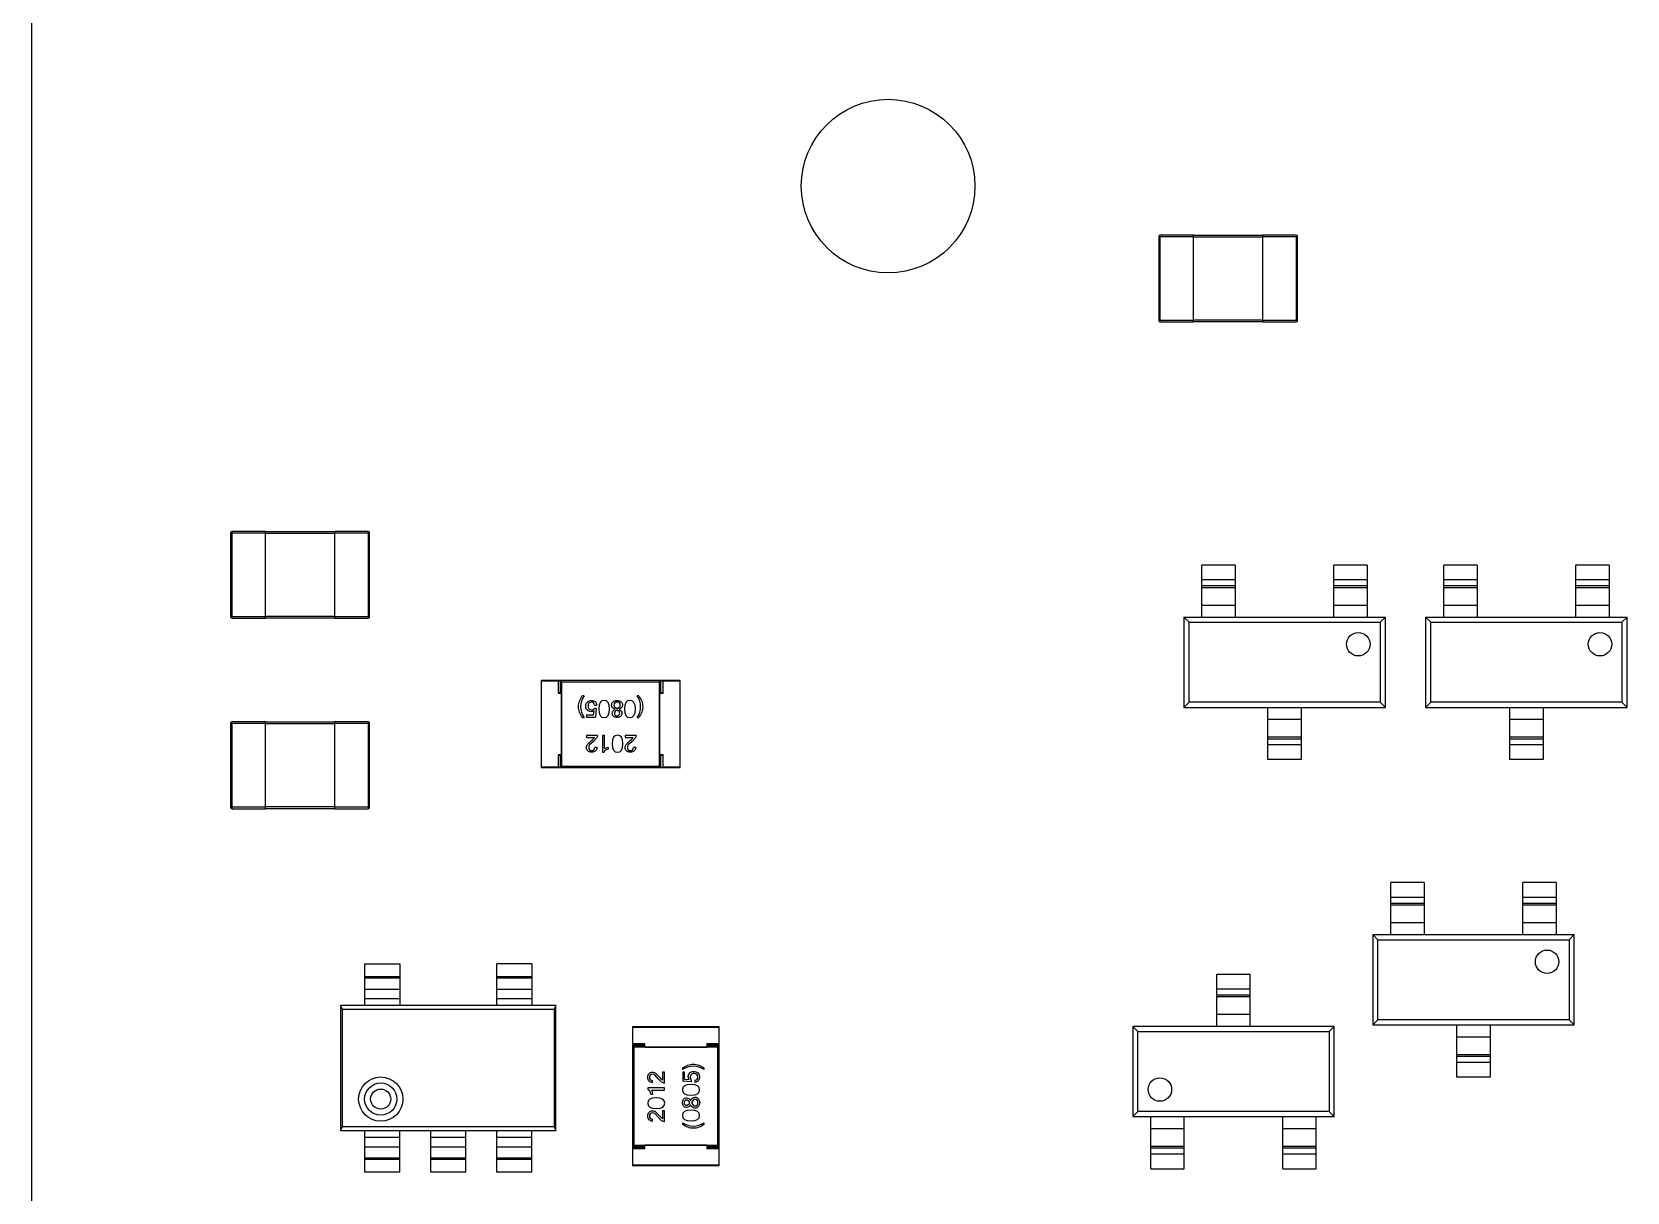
# Model space of a CAD drawing. Header units: inches. Extents: x 1.24 to 10.48, y 2 to 7.32.
# Drawn here: x 7.976 to 8.88, y 3.318 to 3.976 of the extents above; entities that cross this region are included whole.
import ezdxf

# ---------------------------------------------------------------- set-up
doc = ezdxf.new("R2010")
doc.units = ezdxf.units.IN
doc.header["$LTSCALE"] = 0.605
doc.header["$MEASUREMENT"] = 0
doc.layers.get('0').update_dxf_attribs({"linetype": 'CONTINUOUS'})

msp = doc.modelspace()

# ---------------------------------------------------------------- linework, layer by layer
at = {"color": 7, "linetype": 'Continuous'}
for p, q in [((7.97639, 2.19041), (7.97639, 7.31541)), ((8.6347, 3.86062), (8.61581, 3.86062)), ((8.6347, 3.81141), (8.6347, 3.86062)), ((8.69297, 3.86062), (8.67407, 3.86062)), ((8.67407, 3.81141), (8.67407, 3.86062)), ((8.61502, 3.85984), (8.61502, 3.8122)), ((8.67407, 3.86043), (8.6347, 3.86043)), ((8.69376, 3.8122), (8.69376, 3.85984)), ((8.61581, 3.81141), (8.6347, 3.81141)), ((8.6347, 3.81161), (8.67407, 3.81161)), ((8.67407, 3.81141), (8.69297, 3.81141)), ((8.08902, 3.69184), (8.08902, 3.6442)), ((8.1087, 3.69262), (8.08981, 3.69262)), ((8.1087, 3.64341), (8.1087, 3.69262)), ((8.14807, 3.69243), (8.1087, 3.69243)), ((8.14807, 3.64341), (8.14807, 3.69262)), ((8.16697, 3.69262), (8.14807, 3.69262)), ((8.16776, 3.6442), (8.16776, 3.69184)), ((8.65843, 3.67352), (8.63953, 3.67352)), ((8.63953, 3.644), (8.63953, 3.67352)), ((8.65843, 3.67352), (8.65843, 3.644)), ((8.73323, 3.67352), (8.71434, 3.67352)), ((8.71434, 3.644), (8.71434, 3.67352)), ((8.73323, 3.67352), (8.73323, 3.644)), ((8.79543, 3.67352), (8.77653, 3.67352)), ((8.77653, 3.644), (8.77653, 3.67352)), ((8.79543, 3.67352), (8.79543, 3.644)), ((8.87023, 3.67352), (8.85134, 3.67352)), ((8.85134, 3.644), (8.85134, 3.67352)), ((8.87023, 3.67352), (8.87023, 3.644)), ((8.1087, 3.64361), (8.14807, 3.64361)), ((8.6293, 3.644), (8.6322, 3.64109)), ((8.6293, 3.644), (8.74347, 3.644)), ((8.6293, 3.644), (8.6293, 3.59282)), ((8.74056, 3.64109), (8.74347, 3.644)), ((8.74347, 3.59282), (8.74347, 3.644)), ((8.7663, 3.644), (8.88047, 3.644)), ((8.7663, 3.644), (8.7692, 3.64109)), ((8.7663, 3.644), (8.7663, 3.59282)), ((8.87756, 3.64109), (8.88047, 3.644)), ((8.88047, 3.59282), (8.88047, 3.644)), ((8.08981, 3.64341), (8.1087, 3.64341)), ((8.14807, 3.64341), (8.16697, 3.64341)), ((8.6322, 3.64109), (8.74056, 3.64109)), ((8.6322, 3.59572), (8.6322, 3.64109)), ((8.74056, 3.64109), (8.74056, 3.59572)), ((8.7692, 3.64109), (8.87756, 3.64109)), ((8.7692, 3.59572), (8.7692, 3.64109)), ((8.87756, 3.64109), (8.87756, 3.59572)), ((8.26501, 3.60782), (8.26501, 3.559)), ((8.34356, 3.60801), (8.26521, 3.60801)), ((8.27486, 3.60782), (8.27584, 3.60782)), ((8.27486, 3.60112), (8.27486, 3.60782)), ((8.27584, 3.60801), (8.27663, 3.60722)), ((8.27584, 3.60801), (8.27584, 3.60112)), ((8.33214, 3.60722), (8.33293, 3.60801)), ((8.33293, 3.60112), (8.33293, 3.60801)), ((8.33293, 3.60782), (8.33391, 3.60782)), ((8.33391, 3.60782), (8.33391, 3.60112)), ((8.34375, 3.559), (8.34375, 3.60782)), ((8.27486, 3.60112), (8.27466, 3.60093)), ((8.27645, 3.60112), (8.27486, 3.60112)), ((8.2766, 3.56589), (8.2766, 3.60093)), ((8.33214, 3.60722), (8.27663, 3.60722)), ((8.27663, 3.60722), (8.27663, 3.55959)), ((8.28931, 3.5994), (8.28848, 3.5994)), ((8.32028, 3.5994), (8.31946, 3.5994)), ((8.33214, 3.55959), (8.33214, 3.60722)), ((8.33217, 3.60093), (8.33217, 3.56589)), ((8.33391, 3.60112), (8.33232, 3.60112)), ((8.33391, 3.60112), (8.33411, 3.60093)), ((8.29476, 3.58837), (8.29497, 3.59098)), ((8.2962, 3.59221), (8.29524, 3.59221)), ((8.29528, 3.59418), (8.29653, 3.59418)), ((8.2962, 3.59221), (8.2958, 3.58725)), ((8.30663, 3.59311), (8.30804, 3.59224)), ((8.30804, 3.59224), (8.30944, 3.59311)), ((8.6293, 3.59282), (8.6322, 3.59572)), ((8.6293, 3.59282), (8.74347, 3.59282)), ((8.74056, 3.59572), (8.6322, 3.59572)), ((8.67693, 3.56329), (8.67693, 3.59282)), ((8.69583, 3.59282), (8.69583, 3.56329)), ((8.74056, 3.59572), (8.74347, 3.59282)), ((8.7663, 3.59282), (8.7692, 3.59572)), ((8.7663, 3.59282), (8.88047, 3.59282)), ((8.87756, 3.59572), (8.7692, 3.59572)), ((8.81393, 3.56329), (8.81393, 3.59282)), ((8.83283, 3.59282), (8.83283, 3.56329)), ((8.87756, 3.59572), (8.88047, 3.59282)), ((8.08902, 3.58384), (8.08902, 3.5362)), ((8.1087, 3.58462), (8.08981, 3.58462)), ((8.1087, 3.53541), (8.1087, 3.58462)), ((8.14807, 3.58443), (8.1087, 3.58443)), ((8.16697, 3.58462), (8.14807, 3.58462)), ((8.14807, 3.53541), (8.14807, 3.58462)), ((8.16776, 3.5362), (8.16776, 3.58384)), ((8.28848, 3.58709), (8.28931, 3.58709)), ((8.29476, 3.58837), (8.29076, 3.58837)), ((8.29076, 3.58837), (8.29076, 3.58725)), ((8.29076, 3.58725), (8.2958, 3.58725)), ((8.31946, 3.58709), (8.32028, 3.58709)), ((8.29693, 3.57696), (8.29071, 3.57696)), ((8.29071, 3.57696), (8.29071, 3.57585)), ((8.29071, 3.57585), (8.29524, 3.57585)), ((8.2913, 3.57186), (8.29354, 3.57404)), ((8.29445, 3.5734), (8.2925, 3.57157)), ((8.2964, 3.57532), (8.29445, 3.5734)), ((8.30092, 3.57696), (8.29971, 3.57696)), ((8.29971, 3.57696), (8.29971, 3.56741)), ((8.30092, 3.56957), (8.30092, 3.57696)), ((8.31883, 3.57696), (8.31261, 3.57696)), ((8.31261, 3.57696), (8.31261, 3.57585)), ((8.31261, 3.57585), (8.31714, 3.57585)), ((8.3132, 3.57186), (8.31544, 3.57404)), ((8.31635, 3.5734), (8.3144, 3.57157)), ((8.3183, 3.57532), (8.31635, 3.5734)), ((8.27486, 3.56569), (8.27466, 3.56589)), ((8.27486, 3.56569), (8.27645, 3.56569)), ((8.27486, 3.559), (8.27486, 3.56569)), ((8.27584, 3.56569), (8.27584, 3.5588)), ((8.2967, 3.57012), (8.29546, 3.57012)), ((8.29971, 3.56741), (8.30064, 3.56741)), ((8.30318, 3.56911), (8.30318, 3.57006)), ((8.31861, 3.57012), (8.31736, 3.57012)), ((8.33232, 3.56569), (8.33391, 3.56569)), ((8.33293, 3.5588), (8.33293, 3.56569)), ((8.33391, 3.56569), (8.33411, 3.56589)), ((8.33391, 3.56569), (8.33391, 3.559)), ((8.69583, 3.56329), (8.67693, 3.56329)), ((8.83283, 3.56329), (8.81393, 3.56329)), ((8.26521, 3.5588), (8.34356, 3.5588)), ((8.27486, 3.559), (8.27584, 3.559)), ((8.27663, 3.55959), (8.27584, 3.5588)), ((8.27663, 3.55959), (8.33214, 3.55959)), ((8.33214, 3.55959), (8.33293, 3.5588)), ((8.33293, 3.559), (8.33391, 3.559)), ((8.08981, 3.53541), (8.1087, 3.53541)), ((8.1087, 3.53561), (8.14807, 3.53561)), ((8.14807, 3.53541), (8.16697, 3.53541)), ((8.76543, 3.49352), (8.74653, 3.49352)), ((8.74653, 3.464), (8.74653, 3.49352)), ((8.76543, 3.49352), (8.76543, 3.464)), ((8.84023, 3.49352), (8.82134, 3.49352)), ((8.82134, 3.464), (8.82134, 3.49352)), ((8.84023, 3.49352), (8.84023, 3.464)), ((8.7363, 3.464), (8.85047, 3.464)), ((8.7363, 3.464), (8.7392, 3.46109)), ((8.7363, 3.464), (8.7363, 3.41282)), ((8.84757, 3.46109), (8.85047, 3.464)), ((8.85047, 3.41282), (8.85047, 3.464)), ((8.7392, 3.46109), (8.84757, 3.46109)), ((8.7392, 3.41572), (8.7392, 3.46109)), ((8.84757, 3.46109), (8.84757, 3.41572)), ((8.16514, 3.44741), (8.18483, 3.44741)), ((8.16514, 3.42379), (8.16514, 3.44741)), ((8.18483, 3.44741), (8.18483, 3.42379)), ((8.25963, 3.44741), (8.23995, 3.44741)), ((8.23995, 3.42379), (8.23995, 3.44741)), ((8.25963, 3.44741), (8.25963, 3.42379)), ((8.64794, 3.44153), (8.66684, 3.44153)), ((8.64794, 3.412), (8.64794, 3.44153)), ((8.66684, 3.412), (8.66684, 3.44153)), ((8.18483, 3.43298), (8.16514, 3.43298)), ((8.25963, 3.43298), (8.23995, 3.43298)), ((8.1524, 3.4217), (8.15136, 3.42379)), ((8.27341, 3.42379), (8.15136, 3.42379)), ((8.15136, 3.42379), (8.15136, 3.35292)), ((8.1524, 3.4217), (8.27238, 3.4217)), ((8.1524, 3.355), (8.1524, 3.4217)), ((8.27341, 3.42379), (8.27238, 3.4217)), ((8.27238, 3.4217), (8.27238, 3.355)), ((8.27341, 3.35292), (8.27341, 3.42379)), ((8.31678, 3.41158), (8.31678, 3.33324)), ((8.36579, 3.41178), (8.31697, 3.41178)), ((8.36599, 3.33324), (8.36599, 3.41158)), ((8.71448, 3.412), (8.6003, 3.412)), ((8.60321, 3.4091), (8.6003, 3.412)), ((8.6003, 3.412), (8.6003, 3.36082)), ((8.60321, 3.4091), (8.71157, 3.4091)), ((8.60321, 3.36373), (8.60321, 3.4091)), ((8.71448, 3.412), (8.71157, 3.4091)), ((8.71157, 3.4091), (8.71157, 3.36373)), ((8.71448, 3.36082), (8.71448, 3.412)), ((8.7363, 3.41282), (8.7392, 3.41572)), ((8.7363, 3.41282), (8.85047, 3.41282)), ((8.84757, 3.41572), (8.7392, 3.41572)), ((8.78394, 3.38329), (8.78394, 3.41282)), ((8.80283, 3.41282), (8.80283, 3.38329)), ((8.84757, 3.41572), (8.85047, 3.41282)), ((8.31756, 3.40017), (8.31678, 3.40095)), ((8.32367, 3.40095), (8.31678, 3.40095)), ((8.31697, 3.40194), (8.32367, 3.40194)), ((8.31697, 3.40194), (8.31697, 3.40095)), ((8.3652, 3.40017), (8.31756, 3.40017)), ((8.31756, 3.40017), (8.31756, 3.34465)), ((8.32367, 3.40194), (8.32386, 3.40213)), ((8.32367, 3.40194), (8.32367, 3.40035)), ((8.32386, 3.4002), (8.3589, 3.4002)), ((8.3591, 3.40194), (8.3589, 3.40213)), ((8.3591, 3.40194), (8.36579, 3.40194)), ((8.3591, 3.40035), (8.3591, 3.40194)), ((8.36599, 3.40095), (8.3591, 3.40095)), ((8.36599, 3.40095), (8.3652, 3.40017)), ((8.3652, 3.34465), (8.3652, 3.40017)), ((8.36579, 3.40194), (8.36579, 3.40095)), ((8.3281, 3.38009), (8.3281, 3.38134)), ((8.33137, 3.38235), (8.32955, 3.38429)), ((8.32984, 3.3855), (8.33202, 3.38326)), ((8.3333, 3.3804), (8.33137, 3.38235)), ((8.33494, 3.38609), (8.33383, 3.38609)), ((8.33383, 3.38609), (8.33383, 3.38155)), ((8.33494, 3.37986), (8.33494, 3.38609)), ((8.34507, 3.38831), (8.34507, 3.38749)), ((8.34634, 3.38604), (8.34523, 3.38604)), ((8.34523, 3.38604), (8.34523, 3.381)), ((8.34634, 3.38203), (8.34634, 3.38604)), ((8.34634, 3.38203), (8.34895, 3.38183)), ((8.35019, 3.3806), (8.35019, 3.38155)), ((8.35216, 3.38151), (8.35216, 3.38026)), ((8.35738, 3.38749), (8.35738, 3.38831)), ((8.80283, 3.38329), (8.78394, 3.38329)), ((8.33494, 3.37708), (8.32539, 3.37708)), ((8.32539, 3.37708), (8.32539, 3.37615)), ((8.32709, 3.37362), (8.32804, 3.37362)), ((8.32755, 3.37588), (8.33494, 3.37588)), ((8.33494, 3.37588), (8.33494, 3.37708)), ((8.35019, 3.3806), (8.34523, 3.381)), ((8.32984, 3.3636), (8.33202, 3.36136)), ((8.33494, 3.36419), (8.33383, 3.36419)), ((8.33383, 3.36419), (8.33383, 3.35965)), ((8.33494, 3.35796), (8.33494, 3.36419)), ((8.35109, 3.37017), (8.35022, 3.36876)), ((8.35022, 3.36876), (8.35109, 3.36735)), ((8.60321, 3.36373), (8.6003, 3.36082)), ((8.71157, 3.36373), (8.60321, 3.36373)), ((8.71448, 3.36082), (8.71157, 3.36373)), ((8.15136, 3.35292), (8.1524, 3.355)), ((8.27238, 3.355), (8.1524, 3.355)), ((8.27238, 3.355), (8.27341, 3.35292)), ((8.3281, 3.35819), (8.3281, 3.35944)), ((8.33137, 3.36045), (8.32955, 3.36239)), ((8.3333, 3.35849), (8.33137, 3.36045)), ((8.34507, 3.35734), (8.34507, 3.35651)), ((8.35738, 3.35651), (8.35738, 3.35734)), ((8.6003, 3.36082), (8.71448, 3.36082)), ((8.61054, 3.33129), (8.61054, 3.36082)), ((8.62944, 3.33129), (8.62944, 3.36082)), ((8.68534, 3.33129), (8.68534, 3.36082)), ((8.70424, 3.33129), (8.70424, 3.36082)), ((8.15136, 3.35292), (8.27341, 3.35292)), ((8.16514, 3.3293), (8.16514, 3.35292)), ((8.18483, 3.3293), (8.18483, 3.35292)), ((8.20254, 3.3293), (8.20254, 3.35292)), ((8.22223, 3.3293), (8.22223, 3.35292)), ((8.23995, 3.3293), (8.23995, 3.35292)), ((8.25963, 3.3293), (8.25963, 3.35292)), ((8.16514, 3.34373), (8.18483, 3.34373)), ((8.20254, 3.34373), (8.22223, 3.34373)), ((8.23995, 3.34373), (8.25963, 3.34373)), ((8.31756, 3.34465), (8.31678, 3.34387)), ((8.31678, 3.34387), (8.32367, 3.34387)), ((8.31697, 3.34387), (8.31697, 3.34288)), ((8.32367, 3.34288), (8.31697, 3.34288)), ((8.31756, 3.34465), (8.3652, 3.34465)), ((8.32367, 3.34447), (8.32367, 3.34288)), ((8.32367, 3.34288), (8.32386, 3.34269)), ((8.3589, 3.34462), (8.32386, 3.34462)), ((8.3591, 3.34288), (8.3589, 3.34269)), ((8.3591, 3.34288), (8.3591, 3.34447)), ((8.3591, 3.34387), (8.36599, 3.34387)), ((8.36579, 3.34288), (8.3591, 3.34288)), ((8.3652, 3.34465), (8.36599, 3.34387)), ((8.36579, 3.34387), (8.36579, 3.34288)), ((8.18483, 3.3293), (8.16514, 3.3293)), ((8.22223, 3.3293), (8.20254, 3.3293)), ((8.25963, 3.3293), (8.23995, 3.3293)), ((8.31697, 3.33304), (8.36579, 3.33304)), ((8.61054, 3.33129), (8.62944, 3.33129)), ((8.68534, 3.33129), (8.70424, 3.33129))]:
    msp.add_line(p, q, dxfattribs=at)
at = {"color": 9, "linetype": 'Continuous'}
for p, q in [((8.61581, 3.81141), (8.61581, 3.86062)), ((8.69297, 3.86062), (8.69297, 3.81141)), ((8.61502, 3.85984), (8.6347, 3.85984)), ((8.6347, 3.85964), (8.67407, 3.85964)), ((8.67407, 3.85984), (8.69376, 3.85984)), ((8.6347, 3.8122), (8.61502, 3.8122)), ((8.67407, 3.81239), (8.6347, 3.81239)), ((8.69376, 3.8122), (8.67407, 3.8122)), ((8.08902, 3.69184), (8.1087, 3.69184)), ((8.08981, 3.64341), (8.08981, 3.69262)), ((8.1087, 3.69164), (8.14807, 3.69164)), ((8.14807, 3.69184), (8.16776, 3.69184)), ((8.16697, 3.69262), (8.16697, 3.64341)), ((8.63953, 3.66527), (8.65843, 3.66527)), ((8.65843, 3.66169), (8.63953, 3.66169)), ((8.71434, 3.66527), (8.73323, 3.66527)), ((8.73323, 3.66169), (8.71434, 3.66169)), ((8.77653, 3.66527), (8.79543, 3.66527)), ((8.79543, 3.66169), (8.77653, 3.66169)), ((8.85134, 3.66527), (8.87023, 3.66527)), ((8.87023, 3.66169), (8.85134, 3.66169)), ((8.65843, 3.6607), (8.63953, 3.6607)), ((8.73323, 3.6607), (8.71434, 3.6607)), ((8.79543, 3.6607), (8.77653, 3.6607)), ((8.87023, 3.6607), (8.85134, 3.6607)), ((8.1087, 3.6442), (8.08902, 3.6442)), ((8.14807, 3.6444), (8.1087, 3.6444)), ((8.16776, 3.6442), (8.14807, 3.6442)), ((8.63953, 3.65089), (8.65843, 3.65089)), ((8.71434, 3.65089), (8.73323, 3.65089)), ((8.77653, 3.65089), (8.79543, 3.65089)), ((8.85134, 3.65089), (8.87023, 3.65089)), ((8.26501, 3.60782), (8.27486, 3.60782)), ((8.26521, 3.5588), (8.26521, 3.60801)), ((8.27466, 3.60801), (8.27466, 3.60093)), ((8.33391, 3.60782), (8.34375, 3.60782)), ((8.33411, 3.60093), (8.33411, 3.60801)), ((8.34356, 3.60801), (8.34356, 3.5588)), ((8.27466, 3.60093), (8.2766, 3.60093)), ((8.33217, 3.60093), (8.33411, 3.60093)), ((8.08902, 3.58384), (8.1087, 3.58384)), ((8.08981, 3.53541), (8.08981, 3.58462)), ((8.1087, 3.58364), (8.14807, 3.58364)), ((8.14807, 3.58384), (8.16776, 3.58384)), ((8.16697, 3.58462), (8.16697, 3.53541)), ((8.69583, 3.58592), (8.67693, 3.58592)), ((8.83283, 3.58592), (8.81393, 3.58592)), ((8.67693, 3.57611), (8.69583, 3.57611)), ((8.67693, 3.57512), (8.69583, 3.57512)), ((8.69583, 3.57154), (8.67693, 3.57154)), ((8.81393, 3.57611), (8.83283, 3.57611)), ((8.81393, 3.57512), (8.83283, 3.57512)), ((8.83283, 3.57154), (8.81393, 3.57154)), ((8.2766, 3.56589), (8.27466, 3.56589)), ((8.27466, 3.56589), (8.27466, 3.5588)), ((8.33411, 3.56589), (8.33217, 3.56589)), ((8.33411, 3.5588), (8.33411, 3.56589)), ((8.27486, 3.559), (8.26501, 3.559)), ((8.34375, 3.559), (8.33391, 3.559)), ((8.1087, 3.5362), (8.08902, 3.5362)), ((8.14807, 3.5364), (8.1087, 3.5364)), ((8.16776, 3.5362), (8.14807, 3.5362)), ((8.74653, 3.48527), (8.76543, 3.48527)), ((8.76543, 3.48169), (8.74653, 3.48169)), ((8.82134, 3.48527), (8.84023, 3.48527)), ((8.84023, 3.48169), (8.82134, 3.48169)), ((8.76543, 3.4807), (8.74653, 3.4807)), ((8.84023, 3.4807), (8.82134, 3.4807)), ((8.74653, 3.47089), (8.76543, 3.47089)), ((8.82134, 3.47089), (8.84023, 3.47089)), ((8.16514, 3.4402), (8.18483, 3.4402)), ((8.18483, 3.43927), (8.16514, 3.43927)), ((8.23995, 3.4402), (8.25963, 3.4402)), ((8.25963, 3.43927), (8.23995, 3.43927)), ((8.16514, 3.42772), (8.18483, 3.42772)), ((8.23995, 3.42772), (8.25963, 3.42772)), ((8.64794, 3.43328), (8.66684, 3.43328)), ((8.66684, 3.4297), (8.64794, 3.4297)), ((8.66684, 3.4287), (8.64794, 3.4287)), ((8.64794, 3.4189), (8.66684, 3.4189)), ((8.31678, 3.41158), (8.36599, 3.41158)), ((8.31697, 3.40194), (8.31697, 3.41178)), ((8.36579, 3.41178), (8.36579, 3.40194)), ((8.32386, 3.40213), (8.31678, 3.40213)), ((8.32386, 3.4002), (8.32386, 3.40213)), ((8.36599, 3.40213), (8.3589, 3.40213)), ((8.3589, 3.40213), (8.3589, 3.4002)), ((8.80283, 3.40592), (8.78394, 3.40592)), ((8.78394, 3.39611), (8.80283, 3.39611)), ((8.78394, 3.39512), (8.80283, 3.39512)), ((8.80283, 3.39154), (8.78394, 3.39154)), ((8.18483, 3.34898), (8.16514, 3.34898)), ((8.22223, 3.34898), (8.20254, 3.34898)), ((8.25963, 3.34898), (8.23995, 3.34898)), ((8.62944, 3.35393), (8.61054, 3.35393)), ((8.70424, 3.35393), (8.68534, 3.35393)), ((8.16514, 3.33744), (8.18483, 3.33744)), ((8.18483, 3.33651), (8.16514, 3.33651)), ((8.20254, 3.33744), (8.22223, 3.33744)), ((8.22223, 3.33651), (8.20254, 3.33651)), ((8.23995, 3.33744), (8.25963, 3.33744)), ((8.25963, 3.33651), (8.23995, 3.33651)), ((8.31678, 3.34269), (8.32386, 3.34269)), ((8.31697, 3.33304), (8.31697, 3.34288)), ((8.32386, 3.34269), (8.32386, 3.34462)), ((8.3589, 3.34462), (8.3589, 3.34269)), ((8.3589, 3.34269), (8.36599, 3.34269)), ((8.36579, 3.34288), (8.36579, 3.33304)), ((8.61054, 3.34412), (8.62944, 3.34412)), ((8.61054, 3.34313), (8.62944, 3.34313)), ((8.62944, 3.33955), (8.61054, 3.33955)), ((8.68534, 3.34412), (8.70424, 3.34412)), ((8.68534, 3.34313), (8.70424, 3.34313)), ((8.70424, 3.33955), (8.68534, 3.33955)), ((8.36599, 3.33324), (8.31678, 3.33324))]:
    msp.add_line(p, q, dxfattribs=at)
at = {"color": 7, "linetype": 'Continuous'}
for centre, radius in [((8.46165, 3.88841), 0.04921), ((8.72812, 3.62864), 0.00665), ((8.86511, 3.62864), 0.00665), ((8.83512, 3.44864), 0.00665), ((8.61566, 3.37618), 0.00665)]:
    msp.add_circle(centre, radius, dxfattribs=at)
at = {"color": 9, "linetype": 'Continuous'}
for radius in [0.01252, 0.00911, 0.0057]:
    msp.add_circle((8.17408, 3.37079), radius, dxfattribs=at)
at = {"color": 7, "linetype": 'Continuous'}
for centre, radius, start, end in [((8.61581, 3.85984), 0.000787, 90, 180), ((8.69297, 3.85984), 0.000787, 0, 90), ((8.61581, 3.8122), 0.000787, 180, 270), ((8.69297, 3.8122), 0.000787, 270, 360), ((8.08981, 3.69184), 0.000787, 90, 180), ((8.16697, 3.69184), 0.000787, 0, 90), ((8.08981, 3.6442), 0.000787, 180, 270), ((8.16697, 3.6442), 0.000787, 270, 360), ((8.26521, 3.60782), 0.000197, 90, 180), ((8.27466, 3.60782), 0.000197, 0, 90), ((8.33411, 3.60782), 0.000197, 90, 180), ((8.34356, 3.60782), 0.000197, 0, 90), ((8.08981, 3.58384), 0.000787, 90, 180), ((8.16697, 3.58384), 0.000787, 0, 90), ((8.26521, 3.559), 0.000197, 180, 270), ((8.27466, 3.559), 0.000197, 270, 360), ((8.33411, 3.559), 0.000197, 180, 270), ((8.34356, 3.559), 0.000197, 270, 360), ((8.08981, 3.5362), 0.000787, 180, 270), ((8.16697, 3.5362), 0.000787, 270, 360), ((8.31697, 3.41158), 0.000197, 90, 180), ((8.36579, 3.41158), 0.000197, 0, 90), ((8.31697, 3.40213), 0.000197, 180, 270), ((8.36579, 3.40213), 0.000197, 270, 0), ((8.31697, 3.34269), 0.000197, 90, 180), ((8.36579, 3.34269), 0.000197, 0, 90), ((8.31697, 3.33324), 0.000197, 180, 270), ((8.36579, 3.33324), 0.000197, 270, 0)]:
    msp.add_arc(centre, radius, start, end, dxfattribs=at)
for centre, major_axis, start_param, end_param in [((8.27645, 3.60093), (0, 0.000197), -1.570796, 0), ((8.33232, 3.60093), (0, 0.000197), 0, 1.570796), ((8.27645, 3.56589), (0, 0.000197), -3.141592, -1.570796), ((8.33232, 3.56589), (0, 0.000197), 1.570796, 3.141592), ((8.32386, 3.40035), (0.000197, 0), -3.141593, -1.570796), ((8.3589, 3.40035), (0.000197, 0), -1.570796, 0), ((8.32386, 3.34447), (0.000197, 0), 1.570796, 3.141593), ((8.3589, 3.34447), (0.000197, 0), 0, 1.570796)]:
    msp.add_ellipse(centre, major_axis=major_axis, ratio=0.769231, start_param=start_param, end_param=end_param, dxfattribs=at)
for points in [[(8.2862, 3.59325), (8.2862, 3.59538), (8.28696, 3.59743), (8.28848, 3.5994)], [(8.28931, 3.5994), (8.28803, 3.59736), (8.2874, 3.59531), (8.2874, 3.59325)], [(8.32137, 3.59325), (8.32137, 3.59531), (8.32073, 3.59736), (8.31946, 3.5994)], [(8.32028, 3.5994), (8.3218, 3.59743), (8.32257, 3.59538), (8.32257, 3.59325)], [(8.28848, 3.58709), (8.28696, 3.58907), (8.2862, 3.59112), (8.2862, 3.59325)], [(8.2874, 3.59325), (8.2874, 3.59119), (8.28803, 3.58914), (8.28931, 3.58709)], [(8.29031, 3.59346), (8.29031, 3.59442), (8.2906, 3.59522), (8.29118, 3.59586)], [(8.29118, 3.59124), (8.2906, 3.5918), (8.29031, 3.59253), (8.29031, 3.59346)], [(8.29118, 3.59586), (8.29177, 3.59649), (8.29255, 3.59681), (8.29351, 3.59681)], [(8.29323, 3.59042), (8.29244, 3.59042), (8.29176, 3.59069), (8.29118, 3.59124)], [(8.2921, 3.5952), (8.29174, 3.59476), (8.29156, 3.59422), (8.29156, 3.59357)], [(8.29156, 3.59357), (8.29156, 3.59291), (8.29175, 3.59239), (8.29211, 3.59201)], [(8.29351, 3.59586), (8.29293, 3.59586), (8.29246, 3.59564), (8.2921, 3.5952)], [(8.29211, 3.59201), (8.29248, 3.59163), (8.29296, 3.59144), (8.29354, 3.59144)], [(8.29497, 3.59098), (8.29451, 3.5906), (8.29392, 3.59042), (8.29323, 3.59042)], [(8.29351, 3.59681), (8.29431, 3.59681), (8.29499, 3.59659), (8.29555, 3.59615)], [(8.29469, 3.59545), (8.29436, 3.59572), (8.29397, 3.59586), (8.29351, 3.59586)], [(8.29354, 3.59144), (8.29421, 3.59144), (8.29478, 3.5917), (8.29524, 3.59221)], [(8.29528, 3.59418), (8.29521, 3.59475), (8.29502, 3.59517), (8.29469, 3.59545)], [(8.29555, 3.59615), (8.29612, 3.59571), (8.29644, 3.59505), (8.29653, 3.59418)], [(8.30074, 3.59681), (8.2987, 3.59681), (8.29768, 3.59519), (8.29768, 3.59196)], [(8.29768, 3.59196), (8.29768, 3.58872), (8.2987, 3.58709), (8.30074, 3.58709)], [(8.30379, 3.59196), (8.30379, 3.59519), (8.30277, 3.59681), (8.30074, 3.59681)], [(8.30074, 3.58709), (8.30277, 3.58709), (8.30379, 3.58872), (8.30379, 3.59196)], [(8.30494, 3.59415), (8.30494, 3.59495), (8.30522, 3.59559), (8.30579, 3.59607)], [(8.30689, 3.59171), (8.30559, 3.59232), (8.30494, 3.59313), (8.30494, 3.59415)], [(8.30531, 3.58942), (8.30531, 3.59034), (8.30584, 3.5911), (8.30689, 3.59171)], [(8.30606, 3.58775), (8.30556, 3.58818), (8.30531, 3.58874), (8.30531, 3.58942)], [(8.30579, 3.59607), (8.30636, 3.59656), (8.30711, 3.59681), (8.30804, 3.59681)], [(8.3067, 3.59541), (8.30636, 3.5951), (8.30619, 3.59469), (8.30619, 3.59415)], [(8.30619, 3.59415), (8.30619, 3.59375), (8.30633, 3.5934), (8.30663, 3.59311)], [(8.30804, 3.59121), (8.30705, 3.59077), (8.30655, 3.59017), (8.30655, 3.58942)], [(8.30655, 3.58942), (8.30655, 3.58899), (8.30668, 3.58865), (8.30695, 3.58841)], [(8.30804, 3.59586), (8.30748, 3.59586), (8.30704, 3.59571), (8.3067, 3.59541)], [(8.30804, 3.59681), (8.30896, 3.59681), (8.30971, 3.59656), (8.31028, 3.59607)], [(8.30938, 3.59541), (8.30904, 3.59571), (8.30859, 3.59586), (8.30804, 3.59586)], [(8.30952, 3.58942), (8.30952, 3.59017), (8.30902, 3.59077), (8.30804, 3.59121)], [(8.30912, 3.58841), (8.30939, 3.58865), (8.30952, 3.58899), (8.30952, 3.58942)], [(8.31113, 3.59415), (8.31113, 3.59313), (8.31048, 3.59232), (8.30918, 3.59171)], [(8.30918, 3.59171), (8.31024, 3.5911), (8.31077, 3.59034), (8.31077, 3.58942)], [(8.30988, 3.59415), (8.30988, 3.59469), (8.30971, 3.5951), (8.30938, 3.59541)], [(8.30944, 3.59311), (8.30974, 3.5934), (8.30988, 3.59375), (8.30988, 3.59415)], [(8.31077, 3.58942), (8.31077, 3.58874), (8.31052, 3.58818), (8.31001, 3.58775)], [(8.31028, 3.59607), (8.31085, 3.59559), (8.31113, 3.59495), (8.31113, 3.59415)], [(8.31534, 3.59681), (8.3133, 3.59681), (8.31228, 3.59519), (8.31228, 3.59196)], [(8.31228, 3.59196), (8.31228, 3.58872), (8.3133, 3.58709), (8.31534, 3.58709)], [(8.31839, 3.59196), (8.31839, 3.59519), (8.31737, 3.59681), (8.31534, 3.59681)], [(8.31534, 3.58709), (8.31737, 3.58709), (8.31839, 3.58872), (8.31839, 3.59196)], [(8.31946, 3.58709), (8.32073, 3.58914), (8.32137, 3.59119), (8.32137, 3.59325)], [(8.32257, 3.59325), (8.32257, 3.59112), (8.3218, 3.58907), (8.32028, 3.58709)], [(8.30804, 3.58709), (8.30722, 3.58709), (8.30656, 3.58731), (8.30606, 3.58775)], [(8.30695, 3.58841), (8.30721, 3.58816), (8.30757, 3.58804), (8.30804, 3.58804)], [(8.30804, 3.58804), (8.3085, 3.58804), (8.30886, 3.58816), (8.30912, 3.58841)], [(8.31001, 3.58775), (8.30951, 3.58731), (8.30885, 3.58709), (8.30804, 3.58709)], [(8.29073, 3.57005), (8.29073, 3.57073), (8.29092, 3.57134), (8.2913, 3.57186)], [(8.2925, 3.57157), (8.29215, 3.57112), (8.29198, 3.5706), (8.29198, 3.57002)], [(8.29354, 3.57404), (8.29466, 3.57497), (8.29522, 3.57558), (8.29524, 3.57585)], [(8.29693, 3.57696), (8.29693, 3.57639), (8.29675, 3.57584), (8.2964, 3.57532)], [(8.30829, 3.57712), (8.30625, 3.57712), (8.30523, 3.57551), (8.30523, 3.57228)], [(8.30523, 3.57228), (8.30523, 3.56903), (8.30625, 3.56741), (8.30829, 3.56741)], [(8.31134, 3.57228), (8.31134, 3.57551), (8.31032, 3.57712), (8.30829, 3.57712)], [(8.30829, 3.56741), (8.31032, 3.56741), (8.31134, 3.56903), (8.31134, 3.57228)], [(8.31263, 3.57005), (8.31263, 3.57073), (8.31282, 3.57134), (8.3132, 3.57186)], [(8.3144, 3.57157), (8.31405, 3.57112), (8.31388, 3.5706), (8.31388, 3.57002)], [(8.31544, 3.57404), (8.31656, 3.57497), (8.31712, 3.57558), (8.31714, 3.57585)], [(8.31883, 3.57696), (8.31883, 3.57639), (8.31865, 3.57584), (8.3183, 3.57532)], [(8.29149, 3.56816), (8.29099, 3.56866), (8.29073, 3.56929), (8.29073, 3.57005)], [(8.29366, 3.56741), (8.29273, 3.56741), (8.292, 3.56766), (8.29149, 3.56816)], [(8.29198, 3.57002), (8.29198, 3.5695), (8.29213, 3.5691), (8.29242, 3.5688)], [(8.29242, 3.5688), (8.29272, 3.5685), (8.29314, 3.56836), (8.29369, 3.56836)], [(8.29579, 3.56815), (8.29525, 3.56766), (8.29454, 3.56741), (8.29366, 3.56741)], [(8.29369, 3.56836), (8.29416, 3.56836), (8.29456, 3.56851), (8.29489, 3.56881)], [(8.29489, 3.56881), (8.29523, 3.56911), (8.29541, 3.56954), (8.29546, 3.57012)], [(8.2967, 3.57012), (8.29664, 3.5693), (8.29633, 3.56864), (8.29579, 3.56815)], [(8.30318, 3.56911), (8.3017, 3.56911), (8.30086, 3.56854), (8.30064, 3.56741)], [(8.30092, 3.56957), (8.30141, 3.5699), (8.30216, 3.57006), (8.30318, 3.57006)], [(8.3134, 3.56816), (8.31289, 3.56866), (8.31263, 3.56929), (8.31263, 3.57005)], [(8.31556, 3.56741), (8.31463, 3.56741), (8.3139, 3.56766), (8.3134, 3.56816)], [(8.31388, 3.57002), (8.31388, 3.5695), (8.31403, 3.5691), (8.31433, 3.5688)], [(8.31433, 3.5688), (8.31463, 3.5685), (8.31505, 3.56836), (8.31559, 3.56836)], [(8.31769, 3.56815), (8.31715, 3.56766), (8.31644, 3.56741), (8.31556, 3.56741)], [(8.31559, 3.56836), (8.31606, 3.56836), (8.31646, 3.56851), (8.31679, 3.56881)], [(8.31679, 3.56881), (8.31713, 3.56911), (8.31731, 3.56954), (8.31736, 3.57012)], [(8.31861, 3.57012), (8.31854, 3.5693), (8.31823, 3.56864), (8.31769, 3.56815)], [(8.34507, 3.38831), (8.34704, 3.38983), (8.3491, 3.39059), (8.35123, 3.39059)], [(8.35123, 3.39059), (8.35336, 3.39059), (8.35541, 3.38983), (8.35738, 3.38831)], [(8.32539, 3.38313), (8.32539, 3.38407), (8.32564, 3.38479), (8.32614, 3.3853)], [(8.32613, 3.381), (8.32563, 3.38154), (8.32539, 3.38225), (8.32539, 3.38313)], [(8.32614, 3.3853), (8.32664, 3.38581), (8.32727, 3.38606), (8.32802, 3.38606)], [(8.32678, 3.38437), (8.32648, 3.38407), (8.32633, 3.38365), (8.32633, 3.38311)], [(8.32633, 3.38311), (8.32633, 3.38264), (8.32648, 3.38224), (8.32678, 3.3819)], [(8.328, 3.38482), (8.32748, 3.38482), (8.32707, 3.38467), (8.32678, 3.38437)], [(8.32678, 3.3819), (8.32708, 3.38157), (8.32752, 3.38138), (8.3281, 3.38134)], [(8.32955, 3.38429), (8.32909, 3.38464), (8.32858, 3.38482), (8.328, 3.38482)], [(8.32802, 3.38606), (8.32871, 3.38606), (8.32931, 3.38588), (8.32984, 3.3855)], [(8.33202, 3.38326), (8.33295, 3.38214), (8.33355, 3.38157), (8.33383, 3.38155)], [(8.35123, 3.3894), (8.34917, 3.3894), (8.34712, 3.38876), (8.34507, 3.38749)], [(8.34839, 3.38357), (8.34839, 3.38435), (8.34867, 3.38503), (8.34922, 3.38561)], [(8.34895, 3.38183), (8.34858, 3.38229), (8.34839, 3.38287), (8.34839, 3.38357)], [(8.34922, 3.38561), (8.34977, 3.3862), (8.35051, 3.38649), (8.35143, 3.38649)], [(8.34999, 3.38468), (8.34961, 3.38432), (8.34942, 3.38384), (8.34942, 3.38325)], [(8.34942, 3.38325), (8.34942, 3.38258), (8.34967, 3.38202), (8.35019, 3.38155)], [(8.35154, 3.38523), (8.35088, 3.38523), (8.35037, 3.38505), (8.34999, 3.38468)], [(8.35738, 3.38749), (8.35534, 3.38876), (8.35328, 3.3894), (8.35123, 3.3894)], [(8.35143, 3.38649), (8.3524, 3.38649), (8.3532, 3.38619), (8.35383, 3.38561)], [(8.35318, 3.38469), (8.35274, 3.38505), (8.35219, 3.38523), (8.35154, 3.38523)], [(8.35216, 3.38151), (8.35273, 3.38158), (8.35315, 3.38178), (8.35342, 3.3821)], [(8.35384, 3.38328), (8.35384, 3.38386), (8.35362, 3.38433), (8.35318, 3.38469)], [(8.35342, 3.3821), (8.3537, 3.38243), (8.35384, 3.38282), (8.35384, 3.38328)], [(8.35383, 3.38561), (8.35447, 3.38503), (8.35478, 3.38425), (8.35478, 3.38328)], [(8.35478, 3.38328), (8.35478, 3.38249), (8.35456, 3.38181), (8.35413, 3.38124)], [(8.32709, 3.37362), (8.32709, 3.37509), (8.32652, 3.37594), (8.32539, 3.37615)], [(8.3281, 3.38009), (8.32728, 3.38016), (8.32662, 3.38046), (8.32613, 3.381)], [(8.32755, 3.37588), (8.32788, 3.37539), (8.32804, 3.37464), (8.32804, 3.37362)], [(8.33494, 3.37986), (8.33437, 3.37986), (8.33382, 3.38004), (8.3333, 3.3804)], [(8.34994, 3.37912), (8.34669, 3.37912), (8.34507, 3.3781), (8.34507, 3.37606)], [(8.34507, 3.37606), (8.34507, 3.37402), (8.34669, 3.373), (8.34994, 3.373)], [(8.35478, 3.37606), (8.35478, 3.3781), (8.35317, 3.37912), (8.34994, 3.37912)], [(8.34994, 3.373), (8.35317, 3.373), (8.35478, 3.37402), (8.35478, 3.37606)], [(8.35413, 3.38124), (8.35369, 3.38068), (8.35303, 3.38035), (8.35216, 3.38026)], [(8.33025, 3.37157), (8.32701, 3.37157), (8.32539, 3.37055), (8.32539, 3.36851)], [(8.32539, 3.36851), (8.32539, 3.36647), (8.32701, 3.36545), (8.33025, 3.36545)], [(8.32539, 3.36123), (8.32539, 3.36217), (8.32564, 3.36289), (8.32614, 3.3634)], [(8.32614, 3.3634), (8.32664, 3.36391), (8.32727, 3.36416), (8.32802, 3.36416)], [(8.32802, 3.36416), (8.32871, 3.36416), (8.32931, 3.36398), (8.32984, 3.3636)], [(8.3351, 3.36851), (8.3351, 3.37055), (8.33348, 3.37157), (8.33025, 3.37157)], [(8.33025, 3.36545), (8.33348, 3.36545), (8.3351, 3.36647), (8.3351, 3.36851)], [(8.34507, 3.36876), (8.34507, 3.36958), (8.34529, 3.37024), (8.34572, 3.37074)], [(8.34572, 3.36678), (8.34529, 3.36728), (8.34507, 3.36794), (8.34507, 3.36876)], [(8.34994, 3.36452), (8.34669, 3.36452), (8.34507, 3.3635), (8.34507, 3.36146)], [(8.34572, 3.37074), (8.34616, 3.37124), (8.34672, 3.37149), (8.3474, 3.37149)], [(8.3474, 3.36603), (8.34672, 3.36603), (8.34616, 3.36628), (8.34572, 3.36678)], [(8.34638, 3.36985), (8.34614, 3.36959), (8.34602, 3.36922), (8.34602, 3.36876)], [(8.34602, 3.36876), (8.34602, 3.3683), (8.34614, 3.36793), (8.34638, 3.36767)], [(8.3474, 3.37024), (8.34696, 3.37024), (8.34663, 3.37011), (8.34638, 3.36985)], [(8.34638, 3.36767), (8.34663, 3.36741), (8.34696, 3.36728), (8.3474, 3.36728)], [(8.3474, 3.37149), (8.34832, 3.37149), (8.34908, 3.37096), (8.34969, 3.3699)], [(8.34919, 3.36876), (8.34875, 3.36975), (8.34815, 3.37024), (8.3474, 3.37024)], [(8.3474, 3.36728), (8.34815, 3.36728), (8.34875, 3.36777), (8.34919, 3.36876)], [(8.34969, 3.36761), (8.34908, 3.36656), (8.34832, 3.36603), (8.3474, 3.36603)], [(8.34969, 3.3699), (8.35029, 3.37121), (8.35111, 3.37186), (8.35213, 3.37186)], [(8.35213, 3.36566), (8.35111, 3.36566), (8.35029, 3.36631), (8.34969, 3.36761)], [(8.35478, 3.36146), (8.35478, 3.3635), (8.35317, 3.36452), (8.34994, 3.36452)], [(8.35213, 3.37061), (8.35173, 3.37061), (8.35138, 3.37046), (8.35109, 3.37017)], [(8.35109, 3.36735), (8.35138, 3.36706), (8.35173, 3.36691), (8.35213, 3.36691)], [(8.35213, 3.37186), (8.35292, 3.37186), (8.35356, 3.37157), (8.35405, 3.371)], [(8.35338, 3.3701), (8.35308, 3.37044), (8.35266, 3.37061), (8.35213, 3.37061)], [(8.35213, 3.36691), (8.35266, 3.36691), (8.35308, 3.36708), (8.35338, 3.36742)], [(8.35405, 3.36652), (8.35356, 3.36595), (8.35292, 3.36566), (8.35213, 3.36566)], [(8.35384, 3.36876), (8.35384, 3.36931), (8.35369, 3.36976), (8.35338, 3.3701)], [(8.35338, 3.36742), (8.35369, 3.36775), (8.35384, 3.3682), (8.35384, 3.36876)], [(8.35405, 3.371), (8.35454, 3.37043), (8.35478, 3.36968), (8.35478, 3.36876)], [(8.35478, 3.36876), (8.35478, 3.36784), (8.35454, 3.36709), (8.35405, 3.36652)], [(8.32613, 3.3591), (8.32563, 3.35964), (8.32539, 3.36035), (8.32539, 3.36123)], [(8.3281, 3.35819), (8.32728, 3.35826), (8.32662, 3.35856), (8.32613, 3.3591)], [(8.32678, 3.36247), (8.32648, 3.36217), (8.32633, 3.36175), (8.32633, 3.36121)], [(8.32633, 3.36121), (8.32633, 3.36074), (8.32648, 3.36033), (8.32678, 3.36)], [(8.328, 3.36292), (8.32748, 3.36292), (8.32707, 3.36277), (8.32678, 3.36247)], [(8.32678, 3.36), (8.32708, 3.35967), (8.32752, 3.35948), (8.3281, 3.35944)], [(8.32955, 3.36239), (8.32909, 3.36274), (8.32858, 3.36292), (8.328, 3.36292)], [(8.33202, 3.36136), (8.33295, 3.36024), (8.33355, 3.35967), (8.33383, 3.35965)], [(8.33494, 3.35796), (8.33437, 3.35796), (8.33382, 3.35814), (8.3333, 3.35849)], [(8.34507, 3.36146), (8.34507, 3.35942), (8.34669, 3.3584), (8.34994, 3.3584)], [(8.34507, 3.35734), (8.34712, 3.35606), (8.34917, 3.35542), (8.35123, 3.35542)], [(8.35123, 3.35423), (8.3491, 3.35423), (8.34704, 3.35499), (8.34507, 3.35651)], [(8.34994, 3.3584), (8.35317, 3.3584), (8.35478, 3.35942), (8.35478, 3.36146)], [(8.35123, 3.35542), (8.35328, 3.35542), (8.35534, 3.35606), (8.35738, 3.35734)], [(8.35738, 3.35651), (8.35541, 3.35499), (8.35336, 3.35423), (8.35123, 3.35423)]]:
    msp.add_open_spline(points, degree=3, dxfattribs=at)

doc.saveas('drawing.dxf')
